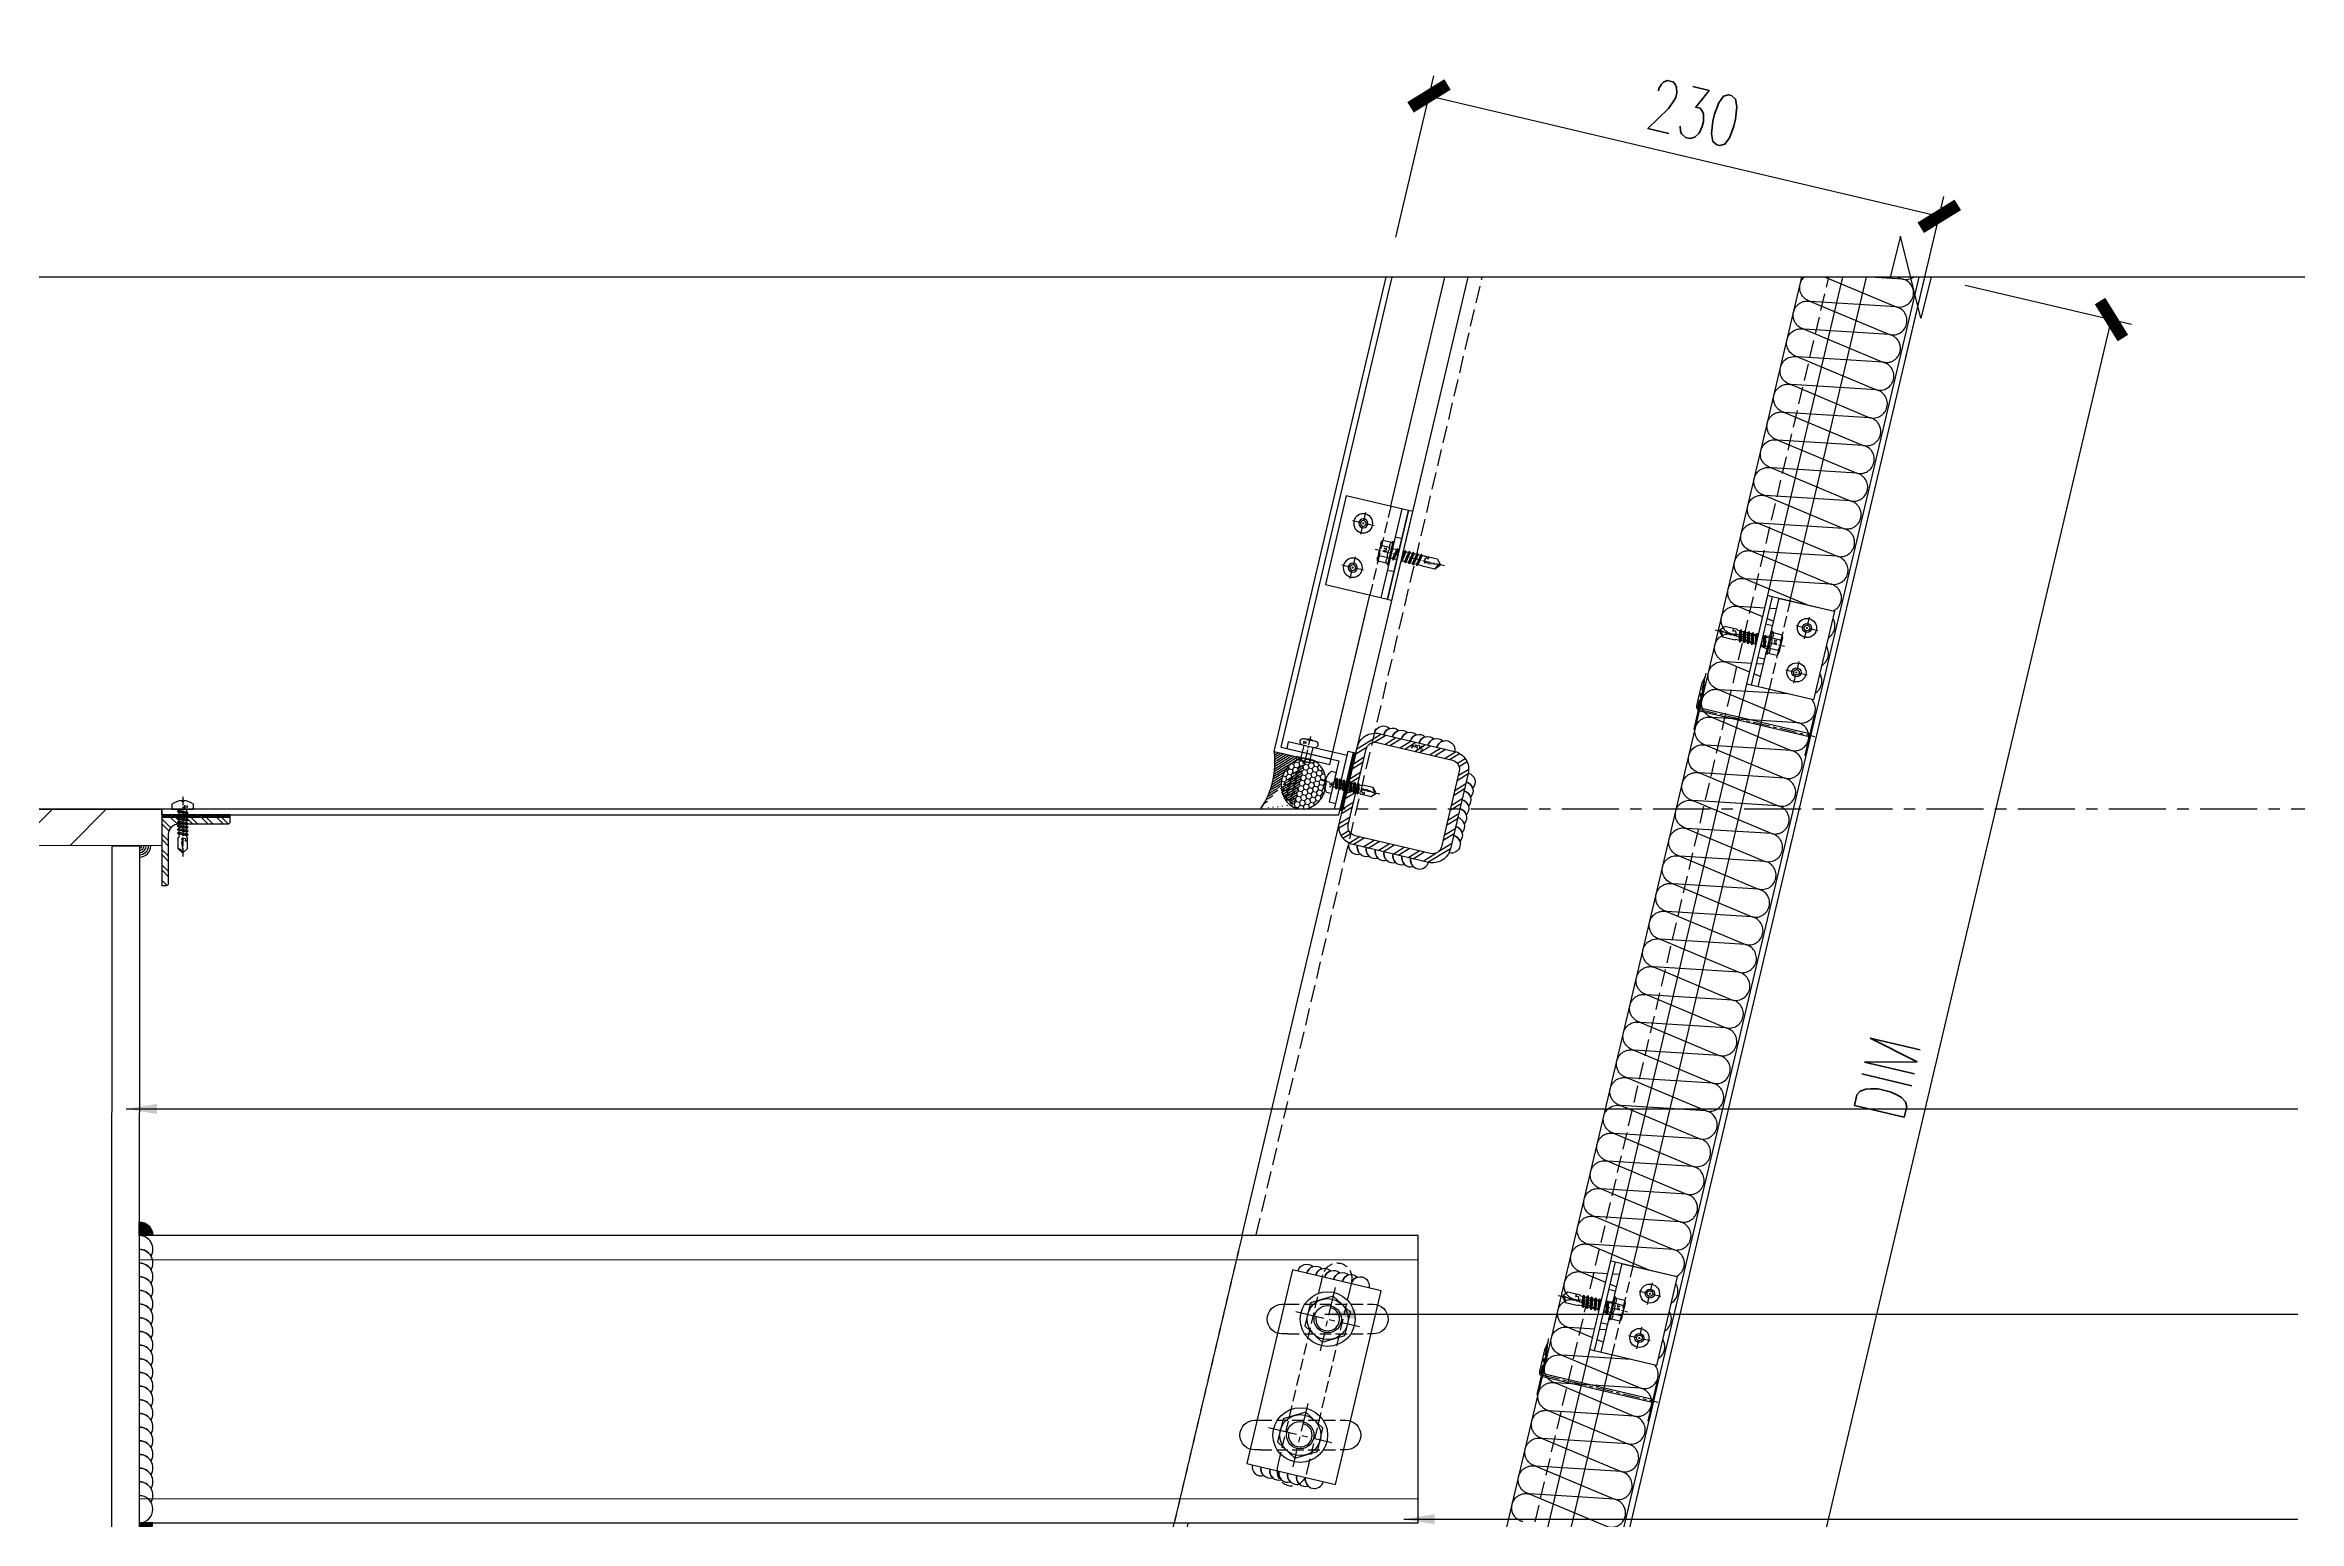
# Model space of a CAD drawing. Extents: x -160106 to 966792, y -663931 to 1550022.
# Drawn here: x -41068 to -40079, y -82947 to -82300 of the extents above; entities that cross this region are included whole.
import ezdxf
from ezdxf.enums import TextEntityAlignment as Align
from ezdxf.xclip import XClip

# ---------------------------------------------------------------- set-up
doc = ezdxf.new("R2010")
doc.units = 0
for name, pattern in [('CENTER', [2, 1.25, -0.25, 0.25, -0.25]), ('ZN-CENTER', [2, 1.25, -0.25, 0.25, -0.25]), ('ZN-DASH', [0.35, 0.25, -0.1])]:
    doc.linetypes.add(name, pattern=pattern)
for name, color, linetype in [('!ZN1-填充-8', 8, 'Continuous'), ('!ZN3-铝板幕墙-3', 3, 'Continuous'), ('!ZN4-焊缝-8', 8, 'Continuous'), ('!ZN4-辅助材料-1', 1, 'Continuous'), ('!ZN4-配件-11', 11, 'Continuous'), ('!ZN5-钢材投影-40', 40, 'Continuous'), ('!ZN5-钢材断面-2', 2, 'Continuous'), ('!ZN5-铝材投影-112', 112, 'Continuous'), ('!ZN6-虚线-8', 8, 'ZN-DASH'), ('!ZN6-轴线-1', 1, 'ZN-CENTER'), ('11紧固件', 11, 'Continuous'), ('20剖面图$0$建-墙-填充', 8, 'Continuous'), ('20剖面图$0$建-柱-钢', 9, 'Continuous'), ('3符号', 173, 'Continuous'), ('DIM', 173, 'Continuous'), ('Fill', 8, 'Continuous'), ('焊缝', 8, 'Continuous')]:
    doc.layers.add(name, color=color, linetype=linetype)
doc.layers.add('@ZN-型材编号（非打印层）', color=8, linetype='Continuous', plot=False)
doc.styles.add('DHTEXT-1', font='ROMANS.shx', dxfattribs={"width": 0.7, "bigfont": 'CHINESE.shx'})
doc.dimstyles.new('ZN9', dxfattribs={"dimscale": 9, "dimtxt": 2.5, "dimasz": 1.5, "dimexe": 1, "dimexo": 2, "dimgap": 0.9, "dimtad": 1, "dimdec": 0, "dimdsep": 46, "dimtxsty": 'DHTEXT-1', "dimblk": 'ARCHTICK', "dimcen": 2.5, "dimclrd": 173, "dimclre": 173, "dimclrt": 7, "dimazin": 2, "dimtfac": 1, "dimtix": 1, "dimtmove": 2, "dimatfit": 3, "dimfxl": 0, "dimarcsym": 0})

# ---------------------------------------------------------------- blocks, each defined once
blk = doc.blocks.new('ZN-角钢30X30X3')
at = {"layer": '!ZN1-填充-8'}
h = blk.add_hatch(dxfattribs=at)
h.set_pattern_fill('ANSI32', color=256, scale=0.5, style=0)
edge = h.paths.add_edge_path()
edge.add_line((0, 0), (0, 30))
edge.add_line((0, 30), (2, 30))
edge.add_arc((2, 29), 1, 360, 450, ccw=False)
edge.add_line((3, 29), (3, 7.5))
edge.add_arc((7.5, 7.5), 4.5, 180, 270)
edge.add_line((7.5, 3), (29, 3))
edge.add_arc((29, 2), 1, 360, 450, ccw=False)
edge.add_line((30, 2), (30, 0))
edge.add_line((30, 0), (0, 0))
at = {"layer": '!ZN5-钢材断面-2'}
blk.add_lwpolyline([(0, 0), (0, 30), (2, 30, -0.414214), (3, 29), (3, 7.5, 0.414214), (7.5, 3), (29, 3, -0.414214), (30, 2), (30, 0), (0, 0)], format="xyb", dxfattribs=at)
blk = doc.blocks.new('*U1980')
at = {"layer": '!ZN5-钢材断面-2', "extrusion": (0, 0, -1), "zscale": -1, "rotation": 90}
blk.add_blockref('ZN-角钢30X30X3', (0, 0), dxfattribs=at)
blk = doc.blocks.new('*U1052')
at = {"color": 0, "linetype": 'CENTER', "ltscale": 3}
blk.add_line((-5.42, 0), (20.8, 0), dxfattribs=at)
at = {"linetype": 'ByBlock', "ltscale": 10}
for p, q in [((0, 1.79), (12.38, 1.79)), ((0.98, 2.4), (1.66, -2.4)), ((2.58, 2.4), (3.26, -2.4)), ((4.18, 2.4), (4.86, -2.4)), ((5.78, 2.4), (6.46, -2.4)), ((7.38, 2.4), (8.06, -2.4)), ((8.98, 2.4), (9.66, -2.4)), ((10.58, 2.4), (11.26, -2.4)), ((12.38, -1.79), (0, -1.79))]:
    blk.add_line(p, q, dxfattribs=at)
blk.add_lwpolyline([(-3.3, 0.4), (-3.69, 0.4, -0.147478), (-2.14, 4.75), (0, 4.75), (0, -4.75), (-2.14, -4.75, -0.147478), (-3.69, -0.4), (-3.3, -0.4)], format="xyb", close=True, dxfattribs=at)
for points in [[(1.3, -1.79), (0.63, 1.79), (0.98, 2.4), (1.33, 1.79), (2.01, -1.79), (1.66, -2.4)], [(2.9, -1.79), (2.23, 1.79), (2.58, 2.4), (2.93, 1.79), (3.61, -1.79), (3.26, -2.4)], [(4.5, -1.79), (3.83, 1.79), (4.18, 2.4), (4.53, 1.79), (5.21, -1.79), (4.86, -2.4)], [(6.1, -1.79), (5.43, 1.79), (5.78, 2.4), (6.13, 1.79), (6.81, -1.79), (6.46, -2.4)], [(7.7, -1.79), (7.03, 1.79), (7.38, 2.4), (7.73, 1.79), (8.41, -1.79), (8.06, -2.4)], [(9.3, -1.79), (8.63, 1.79), (8.98, 2.4), (9.33, 1.79), (10.01, -1.79), (9.66, -2.4)], [(10.9, -1.79), (10.23, 1.79), (10.58, 2.4), (10.93, 1.79), (11.61, -1.79), (11.26, -2.4)]]:
    blk.add_lwpolyline(points, close=True, dxfattribs=at)
for points in [[(12.38, -1.79, -0.414214), (12.51, -1.93), (12.51, -1.99), (17.43, -1.99), (19, -0.22), (19, 0.22), (17.43, 1.99), (12.51, 1.99), (12.51, 1.93, -0.396102), (12.38, 1.79)], [(14.29, -1.99), (14.15, -1.03), (13.7, -1.31, -0.530462), (13.02, -1), (12.83, 0.09, -0.651316), (13.4, 0.47), (13.85, 0.18), (14.51, 0.57), (19, -0.22, -0.201226), (17.43, 1.99)]]:
    blk.add_lwpolyline(points, format="xyb", dxfattribs=at)
at = {"layer": 'Defpoints', "color": 0, "ltscale": 10, "style": 'DHTEXT-1', "width": 0.7}
blk.add_text('4.8', height=1, rotation=90, dxfattribs=at).set_placement((-0.49, -1.36), align=Align.CENTER)
blk = doc.blocks.new('*U2279')
at = {"linetype": 'ByBlock', "ltscale": 15}
for points in [[(-0.5, 50.6), (-9, 50.6), (-9, 50), (-0.6, 50)], [(0.6, 50), (9, 50), (9, 50.6), (1.2, 50.6)]]:
    blk.add_lwpolyline(points, dxfattribs=at)
blk.add_lwpolyline([(0.6, 0.6), (0.6, 50, -0.414214), (1.2, 50.6), (10.94, 50.6), (14.34, 51.2), (10.94, 51.8), (1.2, 51.8, 0.414214), (-0.6, 50), (-0.6, 0.6)], format="xyb", dxfattribs=at)
at = {"color": 0, "linetype": 'ZN-CENTER', "ltscale": 6}
blk.add_lwpolyline([(16.11, 51.2), (1.2, 51.2, 0.414214), (0, 50), (0, -1.81)], format="xyb", dxfattribs=at)
at = {"linetype": 'ByBlock', "ltscale": 15}
blk.add_lwpolyline([(-9, 0.6), (-9, 0), (9, 0), (9, 0.6)], close=True, dxfattribs=at)
blk = doc.blocks.new('*U1991')
at = {"color": 0, "linetype": 'ZN-CENTER', "ltscale": 3}
blk.add_line((24, 0), (-7.28, 0), dxfattribs=at)
at = {"ltscale": 10}
for p, q in [((-5.45, -3.46), (-5.45, 3.46)), ((-1.02, 4.62), (-4.95, 4.62)), ((-1.02, 2.31), (-4.95, 2.31)), ((-0.55, -5.12), (-0.55, 5.12)), ((-0.17, 5.48), (0, 4.84)), ((0, -4.84), (0, 4.84)), ((0, 2.08), (14.29, 2.08)), ((1.42, 2.73), (2.2, -2.73)), ((3.22, 2.73), (4, -2.73)), ((5.02, 2.73), (5.8, -2.73)), ((6.82, 2.73), (7.6, -2.73)), ((8.62, 2.73), (9.4, -2.73)), ((10.42, 2.73), (11.2, -2.73)), ((12.22, 2.73), (13, -2.73)), ((-1.02, -2.31), (-4.95, -2.31)), ((-1.02, -4.62), (-4.95, -4.62)), ((-0.17, -5.48), (0, -4.84)), ((14.29, -2.09), (0, -2.09))]:
    blk.add_line(p, q, dxfattribs=at)
for points in [[(1.83, -2.09), (1.05, 2.08), (1.42, 2.73), (1.79, 2.08), (2.57, -2.09), (2.2, -2.73)], [(3.63, -2.09), (2.85, 2.08), (3.22, 2.73), (3.59, 2.08), (4.37, -2.09), (4, -2.73)], [(5.43, -2.09), (4.65, 2.08), (5.02, 2.73), (5.39, 2.08), (6.17, -2.09), (5.8, -2.73)], [(7.23, -2.09), (6.45, 2.08), (6.82, 2.73), (7.19, 2.08), (7.97, -2.09), (7.6, -2.73)], [(9.03, -2.09), (8.25, 2.08), (8.62, 2.73), (8.99, 2.08), (9.77, -2.09), (9.4, -2.73)], [(10.83, -2.09), (10.05, 2.08), (10.42, 2.73), (10.79, 2.08), (11.57, -2.09), (11.2, -2.73)], [(12.63, -2.09), (11.85, 2.08), (12.22, 2.73), (12.59, 2.08), (13.37, -2.09), (13, -2.73)]]:
    blk.add_lwpolyline(points, close=True, dxfattribs=at)
for points in [[(14.29, -2.09, -0.414214), (14.45, -2.24), (14.45, -2.32), (20.18, -2.32), (22, -0.26), (22, 0.26), (20.18, 2.32), (14.45, 2.32), (14.45, 2.24, -0.414214), (14.29, 2.08)], [(16.51, -2.32), (16.36, -1.2), (15.83, -1.52, -0.530462), (15.03, -1.17), (14.81, 0.1, -0.651316), (15.47, 0.54), (16, 0.21), (16.77, 0.66), (22, -0.26, -0.201226), (20.18, 2.32)]]:
    blk.add_lwpolyline(points, format="xyb", dxfattribs=at)
for centre, radius, start, end in [((-3.87, 3.46), 1.58, 133.17355, 226.82645), ((0.13, 0), 5.58, 155.5673, 204.4327), ((0.07, 3.46), 1.58, 133.17355, 226.82645), ((4.07, 0), 5.58, 155.5673, 204.4327), ((7.48, -2.87), 11.32, 132.49215, 138.60636), ((-3.87, -3.46), 1.58, 133.17355, 226.82645), ((0.07, -3.46), 1.58, 133.17355, 226.82645), ((7.48, 2.87), 11.32, 221.39356, 227.50785)]:
    blk.add_arc(centre, radius, start, end, dxfattribs=at)
at = {"layer": 'Defpoints', "color": 0, "ltscale": 10, "style": 'DHTEXT-1', "width": 0.7}
blk.add_text('5.5', height=1, rotation=90, dxfattribs=at).set_placement((-2.46, -0.93), align=Align.CENTER)
blk = doc.blocks.new('*U2070')
at = {"color": 0, "linetype": 'CENTER', "ltscale": 3}
for p, q in [((4.88, 0), (-4.88, 0)), ((0, 4.88), (0, -4.88))]:
    blk.add_line(p, q, dxfattribs=at)
at = {"linetype": 'ByBlock', "ltscale": 10}
for radius in [4.2, 2, 1.23]:
    blk.add_circle((0, 0), radius, dxfattribs=at)
blk = doc.blocks.new('*U2372')
at = {"ltscale": 0.125}
blk.add_wipeout([(-20, -30), (20, -30), (20, -5), (-20, -5)], dxfattribs=at).dxf.layer = '!ZN6-虚线-8'
at = {"layer": '!ZN1-填充-8'}
h = blk.add_hatch(dxfattribs=at)
h.set_pattern_fill('NET3', color=256, scale=0.75, angle=180, style=0)
h.set_pattern_definition([(180, (-1731.706, 294.7402), (-3e-16, -2.38125), []), (240, (-1731.706, 294.7402), (2.062223, -1.190625), []), (300, (-1731.706, 294.7402), (2.062223, 1.190625), [])])
h.paths.add_polyline_path([(20, 0), (-20, 0), (-20, -2), (20, -2)])
at = {"layer": '!ZN5-铝材投影-112'}
blk.add_lwpolyline([(20, -2), (-20, -2), (-20, -30), (20, -30)], close=True, dxfattribs=at)
at = {"layer": '!ZN6-虚线-8', "linetype": 'ZN-DASH', "ltscale": 10}
for p, q in [((-7.5, -5), (-7.5, -2)), ((7.5, -5), (7.5, -2))]:
    blk.add_line(p, q, dxfattribs=at)
at = {"layer": '!ZN6-虚线-8', "color": 8, "linetype": 'ZN-DASH', "ltscale": 20}
blk.add_line((-20, -10), (20, -10), dxfattribs=at)
at = {"layer": '!ZN4-配件-11', "color": 1, "xscale": -1, "rotation": 270}
for name, p in [('*U1991', (0, -5)), ('*U2070', (-10, -20)), ('*U2070', (10, -20))]:
    blk.add_blockref(name, p, dxfattribs=at)
at = {"ltscale": 0.25}
blk.add_wipeout([(20, 0), (20, -2), (-20, -2), (-20, 0)], dxfattribs=at).dxf.layer = '!ZN4-辅助材料-1'
at = {"layer": '!ZN4-辅助材料-1'}
blk.add_lwpolyline([(20, 0), (-20, 0), (-20, -2), (20, -2)], close=True, dxfattribs=at)
at = {"layer": '!ZN5-铝材投影-112', "ltscale": 0.25}
blk.add_line((-20, -5), (20, -5), dxfattribs=at)
blk = doc.blocks.new('20250917095411', base_point=(55609.68, -106700.24))
at = {"linetype": 'ZN-DASH', "ltscale": 20}
blk.add_wipeout([(55125.89, -106826.29), (55686.95, -106826.24), (55686.95, -106700.24), (55125.89, -106700.29)], dxfattribs=at).dxf.layer = '!ZN6-虚线-8'
at = {"layer": '!ZN4-焊缝-8', "ltscale": 0.1}
h = blk.add_hatch(color=256, dxfattribs=at)
edge = h.paths.add_edge_path()
edge.add_line((55131.89, -106700.29), (55125.89, -106700.29))
edge.add_line((55125.89, -106700.29), (55125.89, -106694.29))
edge.add_arc((55125.89, -106700.29), 6, 0, 90, ccw=False)
h = blk.add_hatch(color=256, dxfattribs=at)
edge = h.paths.add_edge_path()
edge.add_line((55131.89, -106826.29), (55125.89, -106826.29))
edge.add_line((55125.89, -106826.29), (55125.89, -106832.29))
edge.add_arc((55125.89, -106826.29), 6, 270, 360)
for points in [[(55131.89, -106700.29), (55125.89, -106700.29), (55125.89, -106694.29, -0.414214)], [(55131.89, -106826.29), (55125.89, -106826.29), (55125.89, -106832.29, 0.414214)]]:
    blk.add_lwpolyline(points, format="xyb", close=True, dxfattribs=at)
at = {"layer": '!ZN4-焊缝-8', "color": 8, "ltscale": 20}
blk.add_lwpolyline([(55125.89, -106826.29, 1), (55125.89, -106814.29, -0.267949), (55131.09, -106817.29, 0.57735), (55125.89, -106808.29, -0.267949), (55131.09, -106811.29, 0.57735), (55125.89, -106802.29, -0.267949), (55131.09, -106805.29, 0.57735), (55125.89, -106796.29, -0.267949), (55131.09, -106799.29, 0.57735), (55125.89, -106790.29, -0.267949), (55131.09, -106793.29, 0.57735), (55125.89, -106784.29, -0.267949), (55131.09, -106787.29, 0.57735), (55125.89, -106778.29, -0.267949), (55131.09, -106781.29, 0.57735), (55125.89, -106772.29, -0.267949), (55131.09, -106775.29, 0.57735), (55125.89, -106766.29, -0.267949), (55131.09, -106769.29, 0.57735), (55125.89, -106760.29, -0.267949), (55131.09, -106763.29, 0.57735), (55125.89, -106754.29, -0.267949), (55131.09, -106757.29, 0.57735), (55125.89, -106748.29, -0.267949), (55131.09, -106751.29, 0.57735), (55125.89, -106742.29, -0.267949), (55131.09, -106745.29, 0.57735), (55125.89, -106736.29, -0.267949), (55131.09, -106739.29, 0.57735), (55125.89, -106730.29, -0.267949), (55131.09, -106733.29, 0.57735), (55125.89, -106724.29, -0.267949), (55131.09, -106727.29, 0.57735), (55125.89, -106718.29, -0.267949), (55131.09, -106721.29, 0.57735), (55125.89, -106712.29, -0.267949), (55131.09, -106715.29, 0.57735), (55125.89, -106706.29, -0.267949), (55131.09, -106709.29, 0.57735), (55125.89, -106700.29)], format="xyb", dxfattribs=at)
at = {"layer": '!ZN4-焊缝-8', "ltscale": 0.1}
for points in [[(55634.24, -106715.88, -0.57735), (55640.88, -106713.88, 0.267949), (55638.14, -106716.79, -0.57735), (55644.77, -106714.8, 0.267949), (55642.03, -106717.71, -0.57735), (55648.67, -106715.72, 0.267949), (55645.92, -106718.63, -0.57735), (55652.56, -106716.64, 0.267949), (55649.82, -106719.55, -0.57735), (55656.45, -106717.56, 0.267949), (55653.71, -106720.47, -0.57735), (55660.34, -106718.48, 0.267949), (55657.6, -106721.39, -1), (55665.39, -106723.23, -1)], [(55614.2, -106800.82, 0.57735), (55619.24, -106805.57, -0.267949), (55618.09, -106801.74, 0.57735), (55623.13, -106806.49, -0.267949), (55621.98, -106802.66, 0.57735), (55627.03, -106807.41, -0.267949), (55625.88, -106803.58, 0.57735), (55630.92, -106808.33, -0.267949), (55629.77, -106804.49, 0.57735), (55634.81, -106809.24, -0.267949), (55633.66, -106805.41, 0.57735), (55638.71, -106810.16, -0.267949), (55637.56, -106806.33, 1), (55645.34, -106808.17, 1)]]:
    blk.add_lwpolyline(points, format="xyb", dxfattribs=at)
at = {"layer": '!ZN4-配件-11', "linetype": 'ByBlock', "ltscale": 10}
for points in [[(55657.21, -106733.94), (55649.64, -106726.81), (55639.69, -106729.8), (55637.3, -106739.92), (55644.87, -106747.04), (55654.82, -106744.05)], [(55645.2, -106784.82), (55637.64, -106777.69), (55627.68, -106780.68), (55625.3, -106790.8), (55632.86, -106797.92), (55642.81, -106794.93)]]:
    blk.add_lwpolyline(points, close=True, dxfattribs=at)
for centre, radius in [((55647.26, -106736.93), 12), ((55647.26, -106736.93), 9), ((55647.26, -106736.93), 6), ((55635.25, -106787.81), 12), ((55635.25, -106787.81), 9), ((55635.25, -106787.81), 6)]:
    blk.add_circle(centre, radius, dxfattribs=at)
for centre in [(55647.26, -106736.93), (55635.25, -106787.81)]:
    blk.add_arc(centre, 5.19, 166.72116, 76.72116, dxfattribs=at)
at = {"layer": '!ZN5-钢材投影-40', "ltscale": 800}
for p, q in [((55125.89, -106710.86), (55686.95, -106710.8)), ((55631.81, -106715.3), (55611.76, -106800.25)), ((55670.74, -106724.49), (55631.81, -106715.3)), ((55650.69, -106809.43), (55670.74, -106724.49)), ((55611.76, -106800.25), (55614.2, -106800.82)), ((55614.2, -106800.82), (55650.69, -106809.43)), ((55125.89, -106815.73), (55686.95, -106815.68))]:
    blk.add_line(p, q, dxfattribs=at)
at = {"layer": '!ZN5-钢材投影-40'}
blk.add_lwpolyline([(55125.89, -106826.29), (55686.95, -106826.24), (55686.95, -106700.24), (55125.89, -106700.29)], close=True, dxfattribs=at)
for points in [[(55629.76, -106743.43), (55627.26, -106743.43, -1), (55627.26, -106730.43), (55629.76, -106730.43)], [(55664.76, -106730.43), (55667.26, -106730.43, -1), (55667.26, -106743.43), (55664.76, -106743.43)], [(55617.75, -106794.31), (55615.25, -106794.31, -1), (55615.25, -106781.31), (55617.75, -106781.31)], [(55652.75, -106781.31), (55655.25, -106781.31, -1), (55655.25, -106794.31), (55652.75, -106794.31)]]:
    blk.add_lwpolyline(points, format="xyb", dxfattribs=at)
at = {"layer": '!ZN6-虚线-8', "linetype": 'ZN-DASH', "ltscale": 20}
for p, q in [((55608.71, -106704.34), (55579.89, -106826.46)), ((55609.68, -106700.24), (55579.94, -106826.24)), ((55629.76, -106730.43), (55664.76, -106730.43)), ((55629.76, -106743.43), (55664.76, -106743.43)), ((55617.75, -106781.31), (55652.75, -106781.31)), ((55617.75, -106794.31), (55652.75, -106794.31))]:
    blk.add_line(p, q, dxfattribs=at)
blk.add_lwpolyline([(55657.14, -106723.33), (55638.31, -106803.14), (55637.85, -106805.09, -1), (55625.2, -106802.1), (55625.66, -106800.16), (55644.49, -106720.35), (55645.18, -106717.43, -1), (55657.83, -106720.41)], format="xyb", close=True, dxfattribs=at)
at = {"layer": '!ZN6-轴线-1', "color": 1, "linetype": 'ZN-CENTER', "ltscale": 10}
for p, q in [((55650.54, -106723.03), (55643.98, -106750.82)), ((55633.36, -106733.65), (55661.15, -106740.21)), ((55638.53, -106773.91), (55631.97, -106801.7)), ((55621.36, -106784.53), (55649.14, -106791.09))]:
    blk.add_line(p, q, dxfattribs=at)
blk = doc.blocks.new('*U3563')
at = {"color": 0, "linetype": 'CENTER', "ltscale": 3}
blk.add_line((10.01, 0), (-2.45, 0), dxfattribs=at)
at = {"linetype": 'ByBlock', "lineweight": -2, "ltscale": 10}
for p, q in [((-1.2, -3), (-1.2, 3)), ((0, 4.2), (0, -4.2)), ((5.5, 2), (0, 2)), ((5.5, 2.5), (5.5, -2.5)), ((5.5, -2), (0, -2))]:
    blk.add_line(p, q, dxfattribs=at)
for centre, radius, start, end in [((4.42, 0), 5.96, 160.39505, 199.60495), ((0, 3), 1.2, 90, 180), ((7, 2.5), 1.5, 348.44804, 180), ((16.17, 0), 8, 164.33085, 195.66915), ((6.19, 0), 2.67, 323.22662, 36.78433), ((0, -3), 1.2, 180, 270), ((7, -2.5), 1.5, 180, 11.55196)]:
    blk.add_arc(centre, radius, start, end, dxfattribs=at)
at = {"layer": 'Defpoints', "color": 0, "ltscale": 10, "style": 'DHTEXT-1', "width": 0.7}
blk.add_text('D4', height=1, rotation=90, dxfattribs=at).set_placement((7.37, -1.85), align=Align.CENTER)
blk = doc.blocks.new('方管钢50x4')
at = {"layer": 'Fill'}
h = blk.add_hatch(dxfattribs=at)
h.set_pattern_fill('ANSI32', color=8, scale=0.5, style=0)
h.set_pattern_definition([(45, (-2819.7443, -883.732), (-3.367596, 3.367596), []), (45, (-2817.499, -883.732), (-3.367596, 3.367596), [])])
edge = h.paths.add_edge_path(flags=16)
edge.add_line((-17, 21), (17, 21))
edge.add_arc((17, 17), 4, 0, 90, ccw=False)
edge.add_line((21, 17), (21, -17))
edge.add_arc((17, -17), 4, 270, 360, ccw=False)
edge.add_line((17, -21), (-17, -21))
edge.add_arc((-17, -17), 4, 180, 270, ccw=False)
edge.add_line((-21, -17), (-21, 17))
edge.add_arc((-17, 17), 4, 90, 180, ccw=False)
edge = h.paths.add_edge_path()
edge.add_line((-17, 25), (17, 25))
edge.add_arc((17, 17), 8, 0, 90, ccw=False)
edge.add_line((25, 17), (25, -17))
edge.add_arc((17, -17), 8, 270, 360, ccw=False)
edge.add_line((17, -25), (-17, -25))
edge.add_arc((-17, -17), 8, 180, 270, ccw=False)
edge.add_line((-25, -17), (-25, 17))
edge.add_arc((-17, 17), 8, 90, 180, ccw=False)
for points in [[(-17, 25), (17, 25, -0.414214), (25, 17), (25, -17, -0.414214), (17, -25), (-17, -25, -0.414214), (-25, -17), (-25, 17, -0.414214)], [(-17, 21), (17, 21, -0.414214), (21, 17), (21, -17, -0.414214), (17, -21), (-17, -21, -0.414214), (-21, -17), (-21, 17, -0.414214)]]:
    blk.add_lwpolyline(points, format="xyb", close=True)
at = {"layer": '@ZN-型材编号（非打印层）', "style": 'DHTEXT-1', "width": 0.7}
blk.add_text('50x4', height=2, dxfattribs=at).set_placement((-0.51, -23.04), align=Align.MIDDLE_CENTER)
blk = doc.blocks.new('*U2371')
at = {"layer": '!ZN5-钢材断面-2'}
blk.add_blockref('方管钢50x4', (0, 0), dxfattribs=at)
blk = doc.blocks.new('20250911134809')
at = {"layer": '20剖面图$0$建-墙-填充'}
h = blk.add_hatch(dxfattribs=at)
h.set_pattern_fill('金属', color=0, scale=20, style=0)
h.set_pattern_definition([(45, (786552.944, -415521.477), (-35.355339, 35.355339), []), (45, (786576.514, -415521.477), (-35.355339, 35.355339), [])])
h.paths.add_polyline_path([(250, 499.72), (250.07, 483.72), (129.02, 484.03), (128.95, 16.03), (250.04, 15.72), (250, -0.28), (0, 0), (0.02, 16), (121.03, 16.03), (121.04, 484.03), (0.04, 484), (0, 500)])
at = {"layer": '20剖面图$0$建-柱-钢', "color": 0}
for p, q in [((0.04, 484), (0, 500)), ((0, 500), (250, 499.72)), ((250, 499.86), (0, 499.86)), ((250, 499.72), (250.04, 483.72)), ((121.04, 484.03), (0.04, 484)), ((121, 16.03), (121.04, 484.03)), ((129.04, 484.03), (129, 16.03)), ((250.04, 483.72), (129.04, 484.03)), ((0, 16), (121, 16.03)), ((0, 0), (0, 16)), ((129, 16.03), (250, 15.72)), ((250, 15.72), (250, -0.28)), ((250, -0.28), (0, 0))]:
    blk.add_line(p, q, dxfattribs=at)
at = {"layer": '焊缝', "ltscale": 30}
for radius in [2, 1]:
    blk.add_arc((239.95, 15.78), radius, 0, 90, dxfattribs=at)
blk = doc.blocks.new('20250911172007', base_point=(16508.93, -155901.86))
at = {"layer": '!ZN5-钢材投影-40', "ltscale": 0.3}
blk.add_lwpolyline([(16499.07, -155901.81), (16498.84, -156369.8), (16486.84, -156369.8), (16487.07, -155901.81)], close=True, dxfattribs=at)
at = {"layer": '焊缝', "ltscale": 30}
for centre, radius, start, end in [((16499.07, -155901.81), 5, 270, 0), ((16499.07, -155901.81), 4, 270, 0), ((16499.07, -155901.81), 3, 270, 0), ((16499.07, -155901.81), 2, 270, 0), ((16499.07, -155901.81), 1, 270, 0), ((16498.84, -156369.8), 5, 0, 90), ((16498.84, -156369.8), 4, 0, 90), ((16498.84, -156369.8), 3, 0, 90)]:
    blk.add_arc(centre, radius, start, end, dxfattribs=at)
blk = doc.blocks.new('20250911162422')
at = {"layer": '!ZN1-填充-8'}
h = blk.add_hatch(dxfattribs=at)
h.set_pattern_fill('ANSI35', color=256, scale=0.55, angle=-373.27884, style=0)
h.set_pattern_definition([(31.7211637, (39705.2126, 116610.1453), (-0.918153602, 1.485389856), []), (31.7211637, (39706.4144, 116609.8617), (-0.918153602, 1.485389856), [2.1828125, -0.4365625, 0, -0.4365625])])
edge = h.paths.add_edge_path()
edge.add_line((-1636.95, 9125.3), (-1622.81, 9121.97))
edge.add_line((-1642.87, 9100.22), (-1628.05, 9102.11))
edge.add_ellipse((-1623.66, 9111.85), major_axis=(-8.97, -6.61), ratio=0.857124, start_angle=-126.88024, end_angle=33.23703, ccw=False)
edge.add_arc((-1673.52, 9120.7), 36.86, -33.7448, 7.18713, ccw=False)
h = blk.add_hatch(dxfattribs=at)
h.set_pattern_fill('HONEY', color=256, scale=0.877965, angle=-373.27884, style=0)
h.set_pattern_definition([(346.7211637, (39705.0844, 116609.6021), (2.312002122, 0.694564589), [1.39376881, -2.787537618]), (106.7211637, (39705.0844, 116609.6021), (-1.75751164, 1.654970277), [1.39376881, -2.787537618]), (46.7211637, (39705.0844, 116609.6021), (0.554490483, 2.349534866), [-2.787537618, 1.39376881])])
edge = h.paths.add_edge_path()
edge.add_ellipse((-1624.08, 9111.06), major_axis=(-2.57, -10.88), ratio=0.874844, start_angle=0, end_angle=360, ccw=False)
at = {"layer": '11紧固件', "ltscale": 40}
h = blk.add_hatch(dxfattribs=at)
h.set_pattern_fill('ANSI38', color=256, scale=0.4, angle=76.72116, style=0)
h.set_pattern_definition([(121.7212, (-1632.3365, 9186.7478), (-0.5401418, -0.333874), []), (211.7212, (-1632.3365, 9186.7478), (-0.7464095, -1.20789), [1.5875, -0.9525])])
h.paths.add_polyline_path([(-1607.13, 9099.26), (-1608.1, 9099.49), (-1602.14, 9124.75), (-1601.17, 9124.52)])
at = {"layer": '11紧固件', "ltscale": 100}
h = blk.add_hatch(dxfattribs=at)
h.set_pattern_fill('ANSI38', color=256, scale=0.4, style=0)
h.set_pattern_definition([(45, (-2125, 9096.5), (-0.449013, 0.449013), []), (135, (-2125, 9096.5), (-1.347038, 0.449013), [1.5875, -0.9525])])
h.paths.add_polyline_path([(-2095, 9096.5), (-2095, 9097.5), (-2125, 9097.5), (-2125, 9096.5)])
at = {"layer": '!ZN3-铝板幕墙-3'}
for p, q in [((-2157.99, 6025), (771.72, 18439)), ((-2135.7, 6021.48), (794.25, 18436.5)), ((-2133.2, 6021.19), (797.4, 18439)), ((-1636.95, 9125.31), (-184, 15281.87)), ((-1633.94, 9127.17), (-182.14, 15278.87)), ((-1612.61, 9119.57), (-159.66, 15276.13)), ((-2125, 9097.5), (-1608.57, 9097.5))]:
    blk.add_line(p, q, dxfattribs=at)
at = {"layer": '!ZN3-铝板幕墙-3', "ltscale": 4}
for p, q in [((-1633.94, 9127.17), (-1612.04, 9122)), ((-1636.95, 9125.31), (-1612.61, 9119.57)), ((-1610.55, 9100), (-1604.58, 9125.33)), ((-1608.57, 9097.5), (-1602.14, 9124.75)), ((-1604.58, 9125.33), (-1602.14, 9124.75)), ((-1610.55, 9100), (-2125, 9100))]:
    blk.add_line(p, q, dxfattribs=at)
at = {"layer": '!ZN3-铝板幕墙-3', "ltscale": 800}
blk.add_line((-2125, 9097.5), (-2125, 9100), dxfattribs=at)
at = {"layer": '!ZN4-辅助材料-1', "ltscale": 0.5}
blk.add_arc((-1673.45, 9120.68), 36.79, 326.21494, 7.22738, dxfattribs=at)
at = {"layer": '!ZN4-辅助材料-1', "ltscale": 0.5, "extrusion": (0, 0, -1)}
blk.add_ellipse((-1624.08, 9111.06), major_axis=(-2.57, -10.88), ratio=0.874844, dxfattribs=at)
at = {"layer": '!ZN5-钢材投影-40'}
for p, q in [((-2083.45, 6384.38), (766.79, 18461.68)), ((-2239.17, 6421.13), (564.09, 18299.36))]:
    blk.add_line(p, q, dxfattribs=at)
at = {"layer": '!ZN5-钢材投影-40', "ltscale": 100}
blk.add_line((-2239.17, 6421.13), (600.51, 18453.68), dxfattribs=at)
at = {"layer": '!ZN5-铝材投影-112'}
blk.add_lwpolyline([(-1609.96, 9102.5), (-1605.02, 9123.43), (-1630.82, 9129.51), (-1631.51, 9126.59), (-1608.63, 9121.19), (-1612.88, 9103.19)], close=True, dxfattribs=at)
at = {"layer": '!ZN6-虚线-8', "ltscale": 30}
for p, q in [((-2089.29, 6385.76), (760.56, 18461.38)), ((-2233.33, 6419.76), (606.75, 18453.98))]:
    blk.add_line(p, q, dxfattribs=at)
at = {"layer": '11紧固件', "ltscale": 40}
blk.add_lwpolyline([(-1607.13, 9099.26), (-1608.1, 9099.49), (-1602.14, 9124.75), (-1601.17, 9124.52), (-1607.13, 9099.26)], dxfattribs=at)
at = {"layer": '11紧固件', "ltscale": 100, "elevation": 0}
blk.add_lwpolyline([(-2095, 9096.5), (-2095, 9097.5), (-2125, 9097.5), (-2125, 9096.5), (-2095, 9096.5)], dxfattribs=at)
at = {"layer": 'Defpoints', "ltscale": 0.5}
for p in [(-1641.11, 9117.25), (-1639.09, 9125.81), (-1643.13, 9108.68)]:
    blk.add_point(p, dxfattribs=at)
at = {"layer": 'Fill'}
blk.add_lwpolyline([(-1555.79, 8696.39), (-793.2, 11927.73)], dxfattribs=at)
blk.add_lwpolyline([(-1527.98, 8787.39, -1), (-1525.11, 8799.56), (-1490.53, 8785.06, 1), (-1487.66, 8797.23), (-1525.11, 8799.56, -1), (-1522.24, 8811.73), (-1487.66, 8797.23, 1), (-1484.78, 8809.39), (-1522.24, 8811.73, -1), (-1519.37, 8823.89), (-1484.78, 8809.39, 1), (-1481.91, 8821.56), (-1519.37, 8823.89, -1), (-1516.5, 8836.06), (-1481.91, 8821.56, 1), (-1479.04, 8833.73), (-1516.5, 8836.06, -1), (-1513.63, 8848.22), (-1479.04, 8833.73, 1), (-1476.17, 8845.89), (-1513.63, 8848.22, -1), (-1510.76, 8860.39), (-1476.17, 8845.89, 1), (-1473.3, 8858.06), (-1510.76, 8860.39, -1), (-1507.89, 8872.55), (-1473.3, 8858.06, 1), (-1470.43, 8870.22), (-1507.89, 8872.55, -1), (-1505.01, 8884.72), (-1470.43, 8870.22, 1), (-1467.56, 8882.39), (-1505.01, 8884.72, -1), (-1502.14, 8896.89), (-1467.56, 8882.39, 1), (-1464.69, 8894.56), (-1502.14, 8896.89, -1), (-1499.27, 8909.05), (-1464.69, 8894.56, 1), (-1461.82, 8906.72), (-1499.27, 8909.05, -1), (-1496.4, 8921.22), (-1461.82, 8906.72, 1), (-1458.94, 8918.89), (-1496.4, 8921.22, -1), (-1493.53, 8933.38), (-1458.94, 8918.89, 1), (-1456.07, 8931.05), (-1493.53, 8933.38, -1), (-1490.66, 8945.55), (-1456.07, 8931.05, 1), (-1453.2, 8943.22), (-1490.66, 8945.55, -1), (-1487.79, 8957.71), (-1453.2, 8943.22, 1), (-1450.33, 8955.38), (-1487.79, 8957.71, -1), (-1484.92, 8969.88), (-1450.33, 8955.38, 1), (-1447.46, 8967.55), (-1484.92, 8969.88, -1), (-1482.04, 8982.05), (-1447.46, 8967.55, 1), (-1444.59, 8979.72), (-1482.04, 8982.05, -1), (-1479.17, 8994.21), (-1444.59, 8979.72, 1), (-1441.72, 8991.88), (-1479.17, 8994.21, -1), (-1476.3, 9006.38), (-1441.72, 8991.88, 1), (-1438.85, 9004.05), (-1476.3, 9006.38, -1), (-1473.43, 9018.54), (-1438.85, 9004.05, 1), (-1435.98, 9016.21), (-1473.43, 9018.54, -1), (-1470.56, 9030.71), (-1435.98, 9016.21, 1), (-1433.1, 9028.38), (-1470.56, 9030.71, -1), (-1467.69, 9042.88), (-1433.1, 9028.38, 1), (-1430.23, 9040.54), (-1467.69, 9042.88, -1), (-1464.82, 9055.04), (-1430.23, 9040.54, 1), (-1427.36, 9052.71), (-1464.82, 9055.04, -1), (-1461.95, 9067.21), (-1427.36, 9052.71, 1), (-1424.49, 9064.88), (-1461.95, 9067.21, -1), (-1459.08, 9079.37), (-1424.49, 9064.88, 1), (-1421.62, 9077.04), (-1459.08, 9079.37, -1), (-1456.2, 9091.54), (-1421.62, 9077.04, 1), (-1418.75, 9089.21), (-1456.2, 9091.54, -1), (-1453.33, 9103.7), (-1418.75, 9089.21, 1), (-1415.88, 9101.37), (-1453.33, 9103.7, -1), (-1450.46, 9115.87), (-1415.88, 9101.37, 1), (-1413.01, 9113.54), (-1450.46, 9115.87, -1), (-1447.59, 9128.04), (-1413.01, 9113.54, 1), (-1410.14, 9125.71), (-1447.59, 9128.04, -1), (-1444.72, 9140.2), (-1410.14, 9125.71, 1), (-1407.26, 9137.87), (-1444.72, 9140.2, -1), (-1441.85, 9152.37), (-1407.26, 9137.87, 1), (-1404.39, 9150.04), (-1441.85, 9152.37, -1), (-1438.98, 9164.53), (-1404.39, 9150.04, 1), (-1401.52, 9162.2), (-1438.98, 9164.53, -1), (-1436.11, 9176.7), (-1401.52, 9162.2, 1), (-1398.65, 9174.37), (-1436.11, 9176.7, -1), (-1433.24, 9188.86), (-1398.65, 9174.37, 1), (-1395.78, 9186.53), (-1433.24, 9188.86, -1), (-1430.36, 9201.03), (-1395.78, 9186.53, 1), (-1392.91, 9198.7), (-1430.36, 9201.03, -1), (-1427.49, 9213.2), (-1392.91, 9198.7, 1), (-1390.04, 9210.87), (-1427.49, 9213.2, -1), (-1424.62, 9225.36), (-1390.04, 9210.87, 1), (-1387.17, 9223.03), (-1424.62, 9225.36, -1), (-1421.75, 9237.53), (-1387.17, 9223.03, 1), (-1384.3, 9235.2), (-1421.75, 9237.53, -1), (-1418.88, 9249.69), (-1384.3, 9235.2, 1), (-1381.42, 9247.36), (-1418.88, 9249.69, -1), (-1416.01, 9261.86), (-1381.42, 9247.36, 1), (-1378.55, 9259.53), (-1416.01, 9261.86, -1), (-1413.14, 9274.03), (-1378.55, 9259.53, 1), (-1375.68, 9271.69), (-1413.14, 9274.03, -1), (-1410.27, 9286.19), (-1375.68, 9271.69, 1), (-1372.81, 9283.86), (-1410.27, 9286.19, -1), (-1407.4, 9298.36), (-1372.81, 9283.86, 1), (-1369.94, 9296.03), (-1407.4, 9298.36, -1), (-1404.52, 9310.52), (-1369.94, 9296.03, 1), (-1367.07, 9308.19), (-1404.52, 9310.52, -1), (-1401.65, 9322.69), (-1367.07, 9308.19, 1), (-1364.2, 9320.36), (-1401.65, 9322.69, -1), (-1398.78, 9334.85), (-1364.2, 9320.36, 1), (-1361.33, 9332.52), (-1398.78, 9334.85, -1), (-1395.91, 9347.02), (-1361.33, 9332.52, 1), (-1358.46, 9344.69), (-1395.91, 9347.02, -1), (-1393.04, 9359.19), (-1358.46, 9344.69, 1), (-1355.58, 9356.86), (-1393.04, 9359.19, -1), (-1390.17, 9371.35), (-1355.58, 9356.86, 1), (-1352.71, 9369.02), (-1390.17, 9371.35, -1), (-1387.3, 9383.52), (-1352.71, 9369.02, 1), (-1349.84, 9381.19), (-1387.3, 9383.52, -1), (-1384.43, 9395.68), (-1349.84, 9381.19, 1), (-1346.97, 9393.35), (-1384.43, 9395.68, -1), (-1381.56, 9407.85), (-1346.97, 9393.35, 1), (-1344.1, 9405.52), (-1381.56, 9407.85, -1), (-1378.68, 9420.01), (-1344.1, 9405.52, 1), (-1341.23, 9417.68), (-1378.68, 9420.01, -1), (-1375.81, 9432.18), (-1341.23, 9417.68, 1), (-1338.36, 9429.85), (-1375.81, 9432.18, -1), (-1372.94, 9444.35), (-1338.36, 9429.85, 1), (-1335.49, 9442.02)], format="xyb", dxfattribs=at)
at = {"layer": '焊缝', "ltscale": 30}
for points in [[(-1592.92, 9133.37, -0.57735), (-1586.28, 9135.36, 0.267949), (-1589.02, 9132.45, -0.57735), (-1582.39, 9134.45, 0.267949), (-1585.13, 9131.53, -0.57735), (-1578.49, 9133.53, 0.267949), (-1581.24, 9130.62, -0.57735), (-1574.6, 9132.61, 0.267949), (-1577.34, 9129.7, -0.57735), (-1570.71, 9131.69, 0.267949), (-1573.45, 9128.78, -0.57735), (-1566.82, 9130.77, 0.267949), (-1569.56, 9127.86, -0.57735), (-1562.92, 9129.85, 0.267949), (-1565.66, 9126.94, -1), (-1557.88, 9125.1, -1)], [(-1551.9, 9115.77, -0.57735), (-1549.93, 9109.13, 0.267949), (-1552.83, 9111.88, -0.57735), (-1550.87, 9105.24, 0.267949), (-1553.77, 9107.99, -0.57735), (-1551.8, 9101.35, 0.267949), (-1554.7, 9104.1, -0.57735), (-1552.74, 9097.46, 0.267949), (-1555.64, 9100.21, -0.57735), (-1553.67, 9093.57, 0.267949), (-1556.57, 9096.32, -0.57735), (-1554.61, 9089.68, 0.267949), (-1557.51, 9092.43, -0.57735), (-1555.54, 9085.79, 0.267949), (-1558.44, 9088.55, -1), (-1560.31, 9080.77, -1)], [(-1604.32, 9085.04, 0.57735), (-1599.28, 9080.29, -0.267949), (-1600.43, 9084.12, 0.57735), (-1595.39, 9079.37, -0.267949), (-1596.54, 9083.2, 0.57735), (-1591.49, 9078.45, -0.267949), (-1592.64, 9082.28, 0.57735), (-1587.6, 9077.53, -0.267949), (-1588.75, 9081.36, 0.57735), (-1583.71, 9076.61, -0.267949), (-1584.86, 9080.45, 0.57735), (-1579.81, 9075.7, -0.267949), (-1580.96, 9079.53, 0.57735), (-1575.92, 9074.78, -0.267949), (-1577.07, 9078.61, 1), (-1569.29, 9076.77, 1)]]:
    blk.add_lwpolyline(points, format="xyb", dxfattribs=at)
at = {"layer": '!ZN4-配件-11', "color": 1}
for name, p, rotation in [('*U2279', (-1401.57, 9132.21), 76.72116374612558), ('*U1052', (-1610.93, 9111.45), 346.7211637461197), ('*U2279', (-1470.47, 8840.23), 76.72116374612558)]:
    blk.add_blockref(name, p, dxfattribs=dict(at, rotation=rotation))
for name, p, xscale, rotation in [('*U3563', (-1623.32, 9122.09), -1, 256.7211637459847), ('*U1052', (-2115.81, 9100), -1.000000000000002, 90)]:
    blk.add_blockref(name, p, dxfattribs=dict(at, xscale=xscale, rotation=rotation))
at = {"layer": '!ZN4-配件-11'}
for name, p, rotation in [('*U2371', (-1580.13, 9104.84), 166.721163746303), ('*U1980', (-2125, 9096.5), 270)]:
    blk.add_blockref(name, p, dxfattribs=dict(at, rotation=rotation))
at = {"ltscale": 100}
blk.add_blockref('20250911134809', (-2375, 8600.14), dxfattribs=at)
at = {"layer": '20剖面图$0$建-柱-钢', "ltscale": 40}
blk.add_blockref('20250911172007', (-2124.95, 9083.86), dxfattribs=at)
at = {"layer": '!ZN5-钢材投影-40', "ltscale": 800}
blk.add_blockref('20250917095411', (-1651.11, 8912.92), dxfattribs=at)
at = {"rotation": 256.7211637461211}
blk.add_blockref('*U2372', (-1580.75, 9211.02), dxfattribs=at)
at = {"xscale": -1, "rotation": 76.72116374612558}
for p in [(-1425.03, 9174.27), (-1493.94, 8882.3)]:
    blk.add_blockref('*U2372', p, dxfattribs=at)
at = {"layer": '!ZN3-铝板幕墙-3'}
blk.add_line((-1610.01, 9130.62), (-1596.7, 9187.02), dxfattribs=at)
blk = doc.blocks.new('_ArchTick')
at = {"color": 0, "linetype": 'ByBlock', "const_width": 0.4}
blk.add_lwpolyline([(-0.5, -0.5), (0.5, 0.5)], dxfattribs=at)
blk = doc.blocks.new('*D2985')
at = {"layer": 'Defpoints', "color": 0, "ltscale": 90, "transparency": 16777216}
for p in [(-40242.9, -82401.09), (-40161.21, -82420.37), (-40401.97, -83075.1)]:
    blk.add_point(p, dxfattribs=at)
at = {"layer": 'DIM', "color": 173, "linetype": 'ByBlock', "lineweight": -2, "ltscale": 90, "transparency": 16777216}
for p, q in [((-40225.38, -82405.23), (-40152.45, -82422.44)), ((-40320.28, -83094.38), (-40161.21, -82420.37)), ((-40384.45, -83079.24), (-40311.52, -83096.45))]:
    blk.add_line(p, q, dxfattribs=at)
at = {"layer": 'DIM', "color": 173, "lineweight": -2, "ltscale": 90, "transparency": 16777216, "xscale": 13.5, "yscale": 13.5, "zscale": 13.5}
for p, rotation in [((-40161.21, -82420.37), 76.72116374612587), ((-40320.28, -83094.38), 256.7211637461259)]:
    blk.add_blockref('_ArchTick', p, dxfattribs=dict(at, rotation=rotation))
at = {"layer": 'DIM', "color": 7, "ltscale": 90, "transparency": 16777216, "insert": (-40259.58, -82752.93), "char_height": 22.5, "attachment_point": 5, "rotation": 76.72116, "style": 'DHTEXT-1'}
blk.add_mtext('DIM', dxfattribs=at)
blk = doc.blocks.new('*D2986')
at = {"layer": 'Defpoints', "color": 0, "ltscale": 90, "transparency": 16777216}
for p in [(-40236.76, -82375.07), (-40479.37, -82401.71), (-40255.52, -82454.54)]:
    blk.add_point(p, dxfattribs=at)
at = {"layer": 'DIM', "color": 173, "linetype": 'ByBlock', "lineweight": -2, "ltscale": 90, "transparency": 16777216}
for p, q in [((-40475.23, -82384.19), (-40458.54, -82313.48)), ((-40460.61, -82322.24), (-40236.76, -82375.07)), ((-40251.38, -82437.02), (-40234.69, -82366.31))]:
    blk.add_line(p, q, dxfattribs=at)
at = {"layer": 'DIM', "color": 173, "lineweight": -2, "ltscale": 90, "transparency": 16777216, "xscale": 13.5, "yscale": 13.5, "zscale": 13.5}
for p, rotation in [((-40460.61, -82322.24), 166.7211637461238), ((-40236.76, -82375.07), 346.7211637461238)]:
    blk.add_blockref('_ArchTick', p, dxfattribs=dict(at, rotation=rotation))
at = {"layer": 'DIM', "color": 7, "ltscale": 90, "transparency": 16777216, "insert": (-40344.24, -82329.82), "char_height": 22.5, "attachment_point": 5, "rotation": 346.72116, "style": 'DHTEXT-1'}
blk.add_mtext('230', dxfattribs=at)

msp = doc.modelspace()

# ---------------------------------------------------------------- block references
at = {"ltscale": 100}
ref = msp.add_blockref('20250911162422', (-38891.53, -91735.1), dxfattribs=at)
XClip(ref).set_block_clipping_path([(-2642.7646733541, 5752.193232259), (-1150.5523255454, 9333.3919109109)])

# ---------------------------------------------------------------- next in the draw order: linework, layer by layer
at = {"layer": '!ZN6-轴线-1', "linetype": 'ZN-CENTER', "ltscale": 20}
msp.add_line((-41882.33, -82634.96), (-39428.25, -82634.96), dxfattribs=at)
at = {"layer": '3符号'}
msp.add_lwpolyline([(-40051.33, -82401.71), (-40240.28, -82401.71), (-40244.78, -82419.71), (-40253.78, -82383.71), (-40258.28, -82401.71), (-40501.08, -82401.71)], dxfattribs=at)

# ---------------------------------------------------------------- next in the draw order: dimensions: what is measured, and where the dimension line sits
at = {"layer": 'DIM', "ltscale": 90}
dim = msp.add_aligned_dim(p1=(-40479.37, -82401.71), p2=(-40255.52, -82454.54), distance=81.65, dimstyle='ZN9', dxfattribs=at)
dim.commit()
dim.dimension.update_dxf_attribs({"geometry": '*D2986', "text_midpoint": (-40344.24, -82329.82)})
dim = msp.add_aligned_dim(p1=(-40401.97, -83075.1), p2=(-40242.9, -82401.09), distance=-83.93, text='DIM', dimstyle='ZN9', dxfattribs=at)
dim.commit()
dim.dimension.update_dxf_attribs({"geometry": '*D2985', "text_midpoint": (-40259.58, -82752.93)})

# ---------------------------------------------------------------- next in the draw order: leaders
at = {"layer": 'DIM'}
for points in [[(-41032.13, -82766.66), (-40192.97, -82766.66), (-40079.44, -82766.66)], [(-40506.35, -82856.66), (-40192.97, -82856.66), (-40079.44, -82856.66)], [(-40471.68, -82946.66), (-40192.97, -82946.66), (-40079.44, -82946.66)]]:
    msp.add_leader(points, dimstyle='ZN9', dxfattribs=at)

doc.saveas('drawing.dxf')
